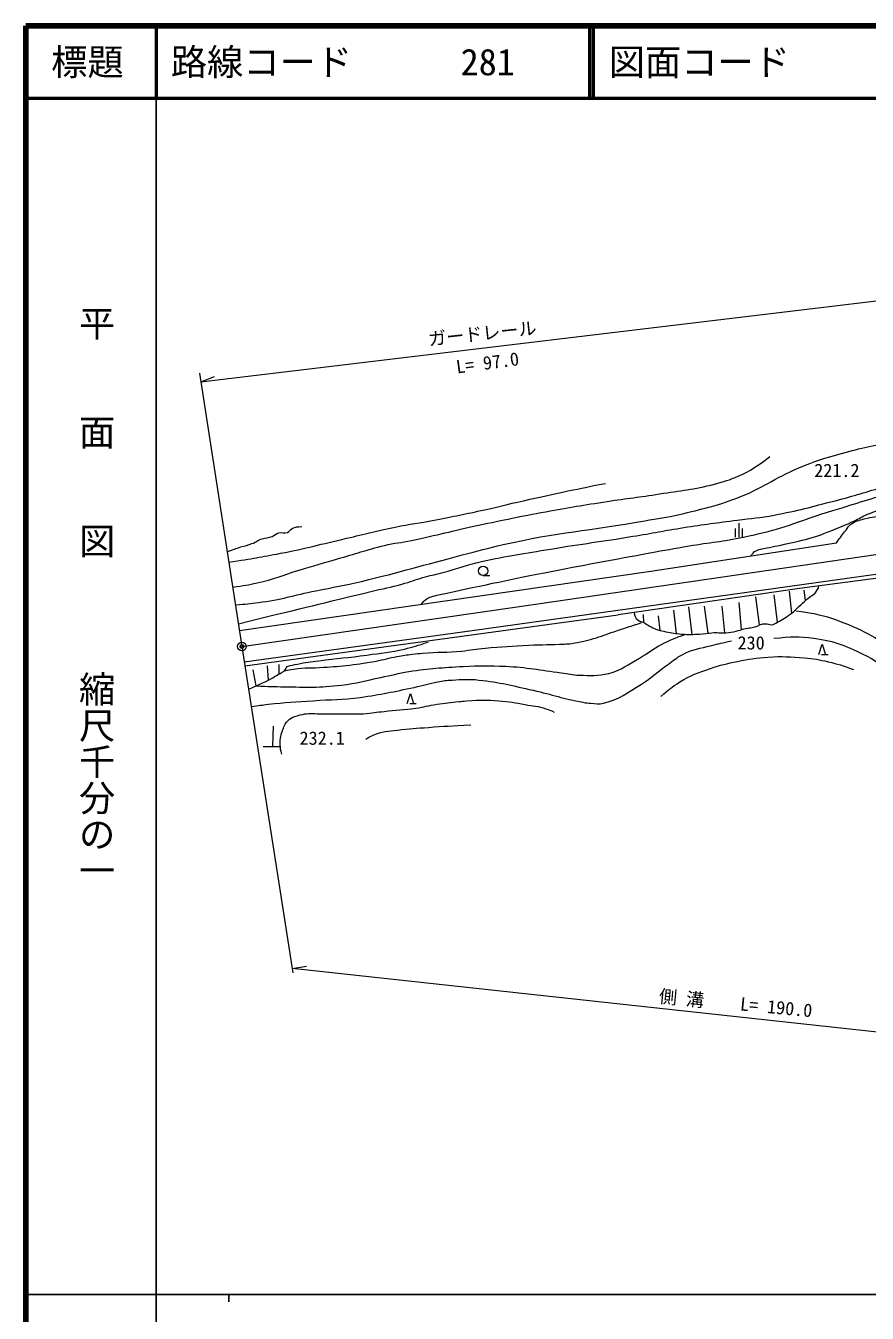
# Model space of a CAD drawing. Units: millimetres, scale not verified. Extents: x 40000 to 680000, y 20000 to 380000.
# Drawn here: x 40000 to 156035, y 202409 to 380000 of the extents above; entities that cross this region are included whole.
import ezdxf
from ezdxf.enums import TextEntityAlignment as Align

# ---------------------------------------------------------------- set-up
doc = ezdxf.new("R2010")
doc.units = ezdxf.units.MM
doc.header["$LTSCALE"] = 1000
doc.header["$PDMODE"] = 32
doc.header["$PDSIZE"] = 500
for name, color, linetype, lineweight in [('M-BGD', 7, 'Continuous', 13), ('M-STR-HTXT', 7, 'Continuous', 13), ('M-TTL', 2, 'Continuous', 140), ('M-TTL-BAND', 7, 'Continuous', 25), ('M-TTL-LINE', 7, 'Continuous', 50), ('M-TTL-TXT', 7, 'Continuous', 13)]:
    doc.layers.add(name, color=color, linetype=linetype, lineweight=lineweight)
doc.layers.add('M-OTRS', color=6, linetype='Continuous')
doc.styles.add('@ＭＳ ゴシック', font='')
doc.styles.add('ＭＳ ゴシック', font='')
doc.styles.get('@ＭＳ ゴシック').set_extended_font_data('@MS Gothic')
doc.styles.get('ＭＳ ゴシック').set_extended_font_data('MS Gothic')

msp = doc.modelspace()

# ---------------------------------------------------------------- linework, layer by layer
at = {"layer": 'M-BGD'}
for p, q in [((63968, 332087), (69811, 294377)), ((138310, 311389), (138310, 309476)), ((137838, 310633), (137838, 309476)), ((138783, 310633), (138783, 309476)), ((103066, 304159), (103973, 304159)), ((145624, 298989), (145300, 301988)), ((147515, 300744), (147346, 302154)), ((138715, 296718), (138362, 300430)), ((141173, 297354), (140668, 301219)), ((143655, 297718), (143202, 301500)), ((125243, 297688), (125172, 298789)), ((127487, 296584), (127229, 298592)), ((129752, 296161), (129358, 299402)), ((131887, 296044), (131425, 299869)), ((134088, 296226), (133616, 299952)), ((136387, 296270), (136026, 299921)), ((69811, 294377), (76835, 249344)), ((149746, 293292), (150649, 293292)), ((73460, 289742), (73342, 291706)), ((74959, 290595), (74941, 291886)), ((71782, 288957), (71368, 291145)), ((92952, 286513), (93855, 286513)), ((74063, 280591), (74176, 283408)), ((72747, 280591), (75101, 280591))]:
    msp.add_line(p, q, dxfattribs=at)
for points in [[(69471, 296572), (126184, 304787), (151784, 308656)], [(70139, 292273), (101555, 296569), (159192, 304624), (177810, 307014)], [(177803, 306482), (146709, 302369), (121704, 298765)], [(70229, 291699), (115271, 297880), (121704, 298765)], [(149382, 293292), (149832, 294685), (150281, 293292)], [(92588, 286513), (93038, 287906), (93487, 286513)]]:
    msp.add_lwpolyline(points, dxfattribs=at)
for centre, radius in [((103066, 304807), 648), ((69811, 294377), 600)]:
    msp.add_circle(centre, radius, dxfattribs=at)
for points, knots in [([(68920, 300128), (70424, 300228), (70859, 300292), (72097, 300444), (75228, 300830), (76920, 301430), (80011, 302064), (82469, 302569), (83865, 302768), (86304, 303357), (91756, 304675), (94766, 305589), (100195, 306999), (102400, 307572), (103629, 307920), (105850, 308432), (113375, 310168), (117747, 310347), (125348, 311712), (127230, 312049), (128305, 312145), (130162, 312600), (133277, 313361), (135063, 313703), (138060, 314843), (141525, 316160), (143173, 317566), (146590, 319002), (148830, 319944), (150137, 320362), (152478, 321012), (155304, 321796), (156920, 322141), (159816, 322601), (164367, 323324), (166953, 323488), (171547, 323863), (176021, 324228), (177510, 324292), (183020, 324517)], [0, 0, 0, 0, 1, 1, 1, 2, 2, 2, 3, 3, 3, 4, 4, 4, 5, 5, 5, 6, 6, 6, 7, 7, 7, 8, 8, 8, 9, 9, 9, 10, 10, 10, 11, 11, 11, 12, 12, 12, 13, 13, 13, 13]), ([(68541, 302573), (70135, 302783), (70608, 302878), (71917, 303155), (74222, 303643), (75431, 304232), (77688, 304908), (79747, 305523), (80906, 305851), (82970, 306450), (85505, 307186), (86904, 307681), (89466, 308319), (90897, 308676), (91737, 308696), (93181, 308997), (96801, 309752), (98794, 310333), (102412, 311100), (106037, 311869), (108068, 312300), (111712, 312969), (115017, 313576), (116875, 313879), (120195, 314395), (123001, 314831), (124590, 314961), (127392, 315423), (130365, 315914), (132075, 316004), (134987, 316778), (136289, 317125), (137019, 317345), (138258, 317877), (140092, 318664), (140722, 319200), (142605, 320564)], [0, 0, 0, 0, 1, 1, 1, 2, 2, 2, 3, 3, 3, 4, 4, 4, 5, 5, 5, 6, 6, 6, 7, 7, 7, 8, 8, 8, 9, 9, 9, 10, 10, 10, 11, 11, 11, 12, 12, 12, 12]), ([(68008, 306011), (71433, 306535), (72363, 306693), (75135, 307230), (78720, 307924), (80690, 308494), (84249, 309309), (86869, 309910), (88322, 310315), (90956, 310852), (93045, 311277), (94236, 311405), (96330, 311810), (99047, 312335), (100567, 312642), (103270, 313235), (105705, 313770), (107054, 314138), (109486, 314684), (111546, 315147), (112702, 315395), (114767, 315829), (116782, 316252), (117422, 316380), (119932, 316881)], [0, 0, 0, 0, 1, 1, 1, 2, 2, 2, 3, 3, 3, 4, 4, 4, 5, 5, 5, 6, 6, 6, 7, 7, 7, 8, 8, 8, 8]), ([(87971, 302060), (90043, 302523), (90616, 302635), (92283, 303111), (93399, 303430), (94004, 303677), (95122, 303988), (96054, 304247), (96593, 304326), (97529, 304572), (99613, 305119), (100728, 305628), (102833, 306091), (106538, 306906), (108649, 307193), (112391, 307820), (116809, 308560), (119304, 308845), (123724, 309573), (126466, 310024), (127990, 310348), (130734, 310788), (133610, 311249), (135234, 311421), (138119, 311816), (140099, 312087), (141227, 312115), (143190, 312494), (146505, 313134), (148335, 313627), (151602, 314480), (154324, 315191), (155833, 315653), (158519, 316490), (159566, 316816), (160115, 317127), (161183, 317378), (162382, 317659), (162870, 317673), (164314, 317751)], [0, 0, 0, 0, 1, 1, 1, 2, 2, 2, 3, 3, 3, 4, 4, 4, 5, 5, 5, 6, 6, 6, 7, 7, 7, 8, 8, 8, 9, 9, 9, 10, 10, 10, 11, 11, 11, 12, 12, 12, 13, 13, 13, 13]), ([(149755, 312656), (154201, 314026), (155313, 314370), (158877, 315465), (159749, 315733), (160229, 315910), (161110, 316150), (162303, 316476), (162726, 316544), (164205, 316825)], [0, 0, 0, 0, 1, 1, 1, 2, 2, 2, 3, 3, 3, 3]), ([(145282, 308610), (147281, 309073), (147885, 309171), (149488, 309742), (150305, 310034), (150753, 310222), (151555, 310552), (152590, 310980), (153180, 311197), (154193, 311674), (154936, 312024), (155320, 312290), (156073, 312619), (157167, 313098), (157833, 313231), (158970, 313596), (159643, 313811), (160022, 313927), (160705, 314110), (161588, 314346), (162094, 314436), (162989, 314624), (163753, 314783), (164185, 314848), (164952, 314987), (166184, 315211), (166864, 315410), (168110, 315538), (168372, 315565), (168523, 315568), (168785, 315538), (169096, 315502), (169219, 315451), (169558, 315326)], [0, 0, 0, 0, 1, 1, 1, 2, 2, 2, 3, 3, 3, 4, 4, 4, 5, 5, 5, 6, 6, 6, 7, 7, 7, 8, 8, 8, 9, 9, 9, 10, 10, 10, 11, 11, 11, 11]), ([(96671, 301445), (104409, 303106), (106402, 303543), (112663, 304773), (117890, 305799), (120827, 306331), (126068, 307289), (128175, 307674), (129355, 307887), (131466, 308247), (134401, 308747), (136076, 308854), (138991, 309462), (143284, 310358), (144776, 310953), (149755, 312656)], [0, 0, 0, 0, 1, 1, 1, 2, 2, 2, 3, 3, 3, 4, 4, 4, 5, 5, 5, 5]), ([(151784, 308656), (152403, 309524), (152563, 309767), (153107, 310444), (153364, 310764), (153448, 311008), (153777, 311254), (154394, 311716), (154871, 311769), (155615, 311971), (156735, 312275), (157400, 312274), (158544, 312473), (159341, 312612), (159591, 312656), (160585, 312832)], [0, 0, 0, 0, 1, 1, 1, 2, 2, 2, 3, 3, 3, 4, 4, 4, 5, 5, 5, 5]), ([(67787, 307442), (68680, 307783), (68924, 307880), (69667, 308118), (70256, 308306), (70607, 308345), (71186, 308562), (71756, 308775), (72012, 309046), (72588, 309239), (73111, 309414), (73451, 309349), (73967, 309543), (74357, 309690), (74506, 309928), (74902, 310057), (75345, 310202), (75670, 309910), (76094, 310104), (76388, 310239), (76448, 310474), (76724, 310641), (77179, 310917), (77481, 310891), (78056, 310922)], [0, 0, 0, 0, 1, 1, 1, 2, 2, 2, 3, 3, 3, 4, 4, 4, 5, 5, 5, 6, 6, 6, 7, 7, 7, 8, 8, 8, 8]), ([(140003, 306876), (140100, 307056), (140160, 307123), (140286, 307260), (140592, 307595), (140846, 307633), (141314, 307800)], [0, 0, 0, 0, 1, 1, 1, 2, 2, 2, 2]), ([(123882, 299079), (123990, 298630), (124037, 298323), (124387, 298039), (124662, 297815), (124911, 297854), (125228, 297696), (125319, 297651), (125361, 297610), (125446, 297556), (125749, 297365), (125911, 297244), (126225, 297073), (126573, 296884), (126786, 296811), (127160, 296683), (127586, 296538), (127840, 296506), (128282, 296419), (129115, 296254), (129585, 296159), (130432, 296091), (131402, 296014), (131952, 296034), (132924, 296091), (133590, 296131), (133956, 296235), (134622, 296278), (135363, 296327), (135782, 296225), (136523, 296278), (137088, 296319), (137403, 296373), (137956, 296496), (138383, 296592), (138608, 296699), (139031, 296808), (139728, 296988), (140169, 296902), (140838, 297166), (141030, 297242), (141111, 297343), (141305, 297416), (141565, 297512), (141729, 297532), (142006, 297525), (142327, 297516), (142496, 297374), (142817, 297384), (143163, 297395), (143332, 297557), (143642, 297712), (144430, 298105), (144840, 298395), (145543, 298927), (146439, 299605), (146817, 300133), (147661, 300874), (148213, 301358), (148747, 301443), (149095, 302089), (149221, 302324), (149285, 302438), (149355, 302719)], [0, 0, 0, 0, 1, 1, 1, 2, 2, 2, 3, 3, 3, 4, 4, 4, 5, 5, 5, 6, 6, 6, 7, 7, 7, 8, 8, 8, 9, 9, 9, 10, 10, 10, 11, 11, 11, 12, 12, 12, 13, 13, 13, 14, 14, 14, 15, 15, 15, 16, 16, 16, 17, 17, 17, 18, 18, 18, 19, 19, 19, 20, 20, 20, 21, 21, 21, 21]), ([(94568, 300207), (94705, 300432), (94791, 300512), (94961, 300683), (95476, 301202), (95902, 301227), (96671, 301445)], [0, 0, 0, 0, 1, 1, 1, 2, 2, 2, 2]), ([(146190, 299274), (147362, 299165), (147729, 299095), (148703, 298907), (150606, 298538), (151635, 298126), (153429, 297390), (155144, 296686), (156067, 296192), (157676, 295272), (158327, 294900), (158693, 294687), (159297, 294243), (159747, 293912), (159958, 293672), (160408, 293340), (160914, 292966), (161180, 292727), (161727, 292416), (161909, 292312), (162011, 292247), (162212, 292187), (162453, 292114), (162600, 292043), (162849, 292083)], [0, 0, 0, 0, 1, 1, 1, 2, 2, 2, 3, 3, 3, 4, 4, 4, 5, 5, 5, 6, 6, 6, 7, 7, 7, 8, 8, 8, 8]), ([(75676, 291018), (76263, 291151), (76442, 291173), (76936, 291253), (78520, 291511), (79436, 291389), (81035, 291510), (82467, 291617), (83272, 291651), (84698, 291814), (86112, 291976), (86899, 292113), (88298, 292368), (89435, 292575), (90051, 292793), (91188, 292996), (92016, 293143), (92483, 293209), (93317, 293318), (93875, 293390), (94190, 293416), (94750, 293463), (96843, 293639), (98030, 293545), (100120, 293754), (101381, 293880), (102081, 294011), (103343, 294137), (105698, 294372), (107023, 294448), (109387, 294563), (111294, 294655), (112366, 294606), (114272, 294715), (114662, 294738), (114884, 294725), (115269, 294791), (116461, 294998), (117126, 295144), (118288, 295477), (119401, 295796), (119999, 296056), (121099, 296419), (121833, 296660), (122248, 296787), (122982, 297028), (123740, 297276), (123979, 297356), (124921, 297672)], [0, 0, 0, 0, 1, 1, 1, 2, 2, 2, 3, 3, 3, 4, 4, 4, 5, 5, 5, 6, 6, 6, 7, 7, 7, 8, 8, 8, 9, 9, 9, 10, 10, 10, 11, 11, 11, 12, 12, 12, 13, 13, 13, 14, 14, 14, 15, 15, 15, 16, 16, 16, 16]), ([(71102, 286099), (72209, 286265), (72510, 286296), (73415, 286406), (75839, 286700), (77211, 286726), (79646, 286904), (82177, 287090), (83613, 287009), (86127, 287356), (89058, 287761), (90678, 288135), (93574, 288743), (94853, 289012), (95542, 289294), (96829, 289522), (97584, 289655), (98012, 289711), (98777, 289755), (100223, 289839), (101045, 289910), (102485, 289755), (105440, 289438), (107058, 288972), (109962, 288338), (112662, 287748), (114119, 287163), (116840, 286679), (117266, 286603), (117507, 286561), (117939, 286538), (118613, 286502), (119010, 286409), (119668, 286562), (121898, 287081), (122961, 287988), (124902, 289202), (126435, 290160), (127146, 290911), (128618, 291960), (129345, 292478), (129723, 292822), (130510, 293245), (131968, 294027), (132951, 294094), (134553, 294507), (135623, 294782), (135991, 294870), (137311, 295138)], [0, 0, 0, 0, 1, 1, 1, 2, 2, 2, 3, 3, 3, 4, 4, 4, 5, 5, 5, 6, 6, 6, 7, 7, 7, 8, 8, 8, 9, 9, 9, 10, 10, 10, 11, 11, 11, 12, 12, 12, 13, 13, 13, 14, 14, 14, 15, 15, 15, 16, 16, 16, 16]), ([(71782, 288957), (73621, 288855), (74129, 288849), (75635, 288822), (78722, 288767), (80470, 288688), (83536, 289050), (85672, 289303), (86833, 289681), (88941, 290107), (90464, 290415), (91302, 290670), (92836, 290917), (95737, 291385), (97391, 291457), (100324, 291634), (102592, 291771), (103870, 291732), (106140, 291644), (109164, 291528), (110832, 291114), (113836, 290751), (114821, 290632), (115363, 290447), (116355, 290429), (117933, 290401), (118861, 290270), (120389, 290663), (122187, 291125), (123025, 291872), (124642, 292782), (125848, 293459), (126423, 294012), (127649, 294651), (128905, 295306), (129419, 295492), (130968, 296056)], [0, 0, 0, 0, 1, 1, 1, 2, 2, 2, 3, 3, 3, 4, 4, 4, 5, 5, 5, 6, 6, 6, 7, 7, 7, 8, 8, 8, 9, 9, 9, 10, 10, 10, 11, 11, 11, 12, 12, 12, 12]), ([(76060, 291624), (76722, 291803), (76914, 291843), (77466, 291963), (78596, 292208), (79248, 292253), (80394, 292406), (82983, 292752), (84448, 292833), (87034, 293199), (89060, 293486), (90221, 293537), (92206, 294030), (93500, 294351), (93964, 294481), (95478, 294996)], [0, 0, 0, 0, 1, 1, 1, 2, 2, 2, 3, 3, 3, 4, 4, 4, 5, 5, 5, 5]), ([(143147, 295512), (145589, 295762), (146538, 295774), (148685, 295512), (151647, 295149), (153251, 294398), (155929, 293081), (157945, 292090), (158780, 291000), (160813, 290044), (161440, 289748), (161829, 289628), (162519, 289553), (163071, 289493), (163422, 289543), (163921, 289787), (164438, 290040), (164604, 290370), (165042, 290745), (165042, 290745), (165042, 290745), (165042, 290745)], [0, 0, 0, 0, 1, 1, 1, 2, 2, 2, 3, 3, 3, 4, 4, 4, 5, 5, 5, 6, 6, 6, 7, 7, 7, 7]), ([(127581, 287495), (128698, 288487), (129111, 288802), (130198, 289489), (131716, 290447), (132715, 290735), (134404, 291342), (135818, 291851), (136655, 292012), (138128, 292308), (139761, 292637), (140687, 292803), (142349, 292916), (144311, 293049), (145423, 292974), (147381, 292807), (148671, 292697), (149391, 292566), (150653, 292277), (152051, 291957), (152546, 291769), (154158, 291187)], [0, 0, 0, 0, 1, 1, 1, 2, 2, 2, 3, 3, 3, 4, 4, 4, 5, 5, 5, 6, 6, 6, 7, 7, 7, 7]), ([(75676, 291018), (75803, 291219), (75910, 291387), (76060, 291624), (76060, 291624), (76060, 291624), (76060, 291624)], [0, 0, 0, 0, 1, 1, 1, 2, 2, 2, 2]), ([(70726, 288512), (72036, 289052), (72421, 289202), (73460, 289742), (74347, 290203), (74811, 290520), (75676, 291018), (75676, 291018), (75676, 291018), (75676, 291018)], [0, 0, 0, 0, 1, 1, 1, 2, 2, 2, 3, 3, 3, 3]), ([(86522, 285080), (87919, 285261), (88281, 285304), (89410, 285433), (91119, 285628), (92091, 285615), (93792, 285869), (94923, 286038), (95541, 286222), (96669, 286409), (97866, 286608), (98547, 286656), (99754, 286783), (100155, 286825), (100283, 286840), (100782, 286887)], [0, 0, 0, 0, 1, 1, 1, 2, 2, 2, 3, 3, 3, 4, 4, 4, 5, 5, 5, 5]), ([(100782, 286887), (102856, 286993), (103505, 287047), (105240, 286903), (106662, 286784), (107450, 286627), (108854, 286373), (109978, 286169), (110646, 286182), (111721, 285796), (112173, 285634), (112349, 285576), (112858, 285329)], [0, 0, 0, 0, 1, 1, 1, 2, 2, 2, 3, 3, 3, 4, 4, 4, 4]), ([(75307, 279508), (75146, 280068), (75116, 280299), (75086, 280816), (75033, 281724), (75203, 282251), (75522, 283101), (75730, 283658), (75910, 283990), (76374, 284361), (76854, 284746), (77248, 284772), (77842, 284936), (78751, 285187), (79174, 285135), (80251, 285109)], [0, 0, 0, 0, 1, 1, 1, 2, 2, 2, 3, 3, 3, 4, 4, 4, 5, 5, 5, 5]), ([(86916, 281581), (87333, 281873), (87511, 281948), (87913, 282142), (89125, 282729), (89953, 282666), (91288, 282838), (92941, 283051), (93875, 283092), (95536, 283222), (97817, 283401), (98560, 283428), (101383, 283565)], [0, 0, 0, 0, 1, 1, 1, 2, 2, 2, 3, 3, 3, 4, 4, 4, 4])]:
    msp.add_open_spline(points, degree=3, knots=knots, dxfattribs=at)
for points in [[(141314, 307800), (143298, 308205), (143298, 308205), (145282, 308610)], [(69324, 297523), (78647, 299791), (78647, 299791), (87971, 302060)], [(80251, 285109), (83387, 285095), (83387, 285095), (86522, 285080)]]:
    msp.add_open_spline(points, degree=3, dxfattribs=at)
at = {"layer": 'M-OTRS'}
msp.add_point((69811, 294377), dxfattribs=at)
at = {"layer": 'M-STR-HTXT'}
for p, q in [((64157, 330862), (160520, 342430)), ((64157, 330862), (66014, 331606)), ((76736, 249977), (78711, 250282)), ((235247, 232729), (76736, 249977))]:
    msp.add_line(p, q, dxfattribs=at)
msp.add_lwpolyline([(69811, 294377), (108076, 299874), (168257, 308687), (177565, 310069)], dxfattribs=at)
at = {"layer": 'M-TTL'}
for p, q in [((40000, 380000), (40000, 20000)), ((680000, 380000), (40000, 380000))]:
    msp.add_line(p, q, dxfattribs=at)
at = {"layer": 'M-TTL-BAND'}
for p, q in [((58000, 370000), (58000, 20000)), ((40000, 205000), (579000, 205000)), ((68000, 205000), (68000, 204000))]:
    msp.add_line(p, q, dxfattribs=at)
at = {"layer": 'M-TTL-LINE'}
for p, q in [((58000, 380000), (58000, 370000)), ((117750, 380000), (117750, 370000)), ((118250, 380000), (118250, 370000)), ((40000, 370000), (680000, 370000))]:
    msp.add_line(p, q, dxfattribs=at)

# ---------------------------------------------------------------- texts
at = {"layer": 'M-BGD', "style": 'ＭＳ ゴシック'}
for s, p in [('221.2', (148731, 317201)), ('230', (138153, 293414)), ('232.1', (77758, 280274))]:
    msp.add_text(s, height=1833, dxfattribs=at).set_placement(p, align=Align.BOTTOM_LEFT)
at = {"layer": 'M-STR-HTXT', "style": 'ＭＳ ゴシック'}
for s, rotation, p in [('ガードレール', 6.075, (95652, 335321)), ('L= 97.0', 7.685, (99543, 331483)), ('側 溝\u3000\u3000L= 190.0', 354.541, (127187, 244706))]:
    msp.add_text(s, height=1833, rotation=rotation, dxfattribs=at).set_placement(p, align=Align.BOTTOM_LEFT)
at = {"layer": 'M-TTL-BAND', "style": '@ＭＳ ゴシック'}
for s, p in [('平\u3000\u3000面\u3000\u3000図', (49777, 306475)), ('縮尺千分の一', (49777, 261030))]:
    msp.add_text(s, height=3666, rotation=270, dxfattribs=at).set_placement(p, align=Align.MIDDLE_RIGHT)
at = {"layer": 'M-TTL-TXT', "style": 'ＭＳ ゴシック'}
msp.add_text('標題', height=3666, dxfattribs=at).set_placement((48500, 375000), align=Align.MIDDLE_CENTER)
for s, p in [('路線コード      281', (60000, 375000)), ('図面コード      9-0', (120380, 375000))]:
    msp.add_text(s, height=3666, dxfattribs=at).set_placement(p, align=Align.MIDDLE_LEFT)

doc.saveas('drawing.dxf')
